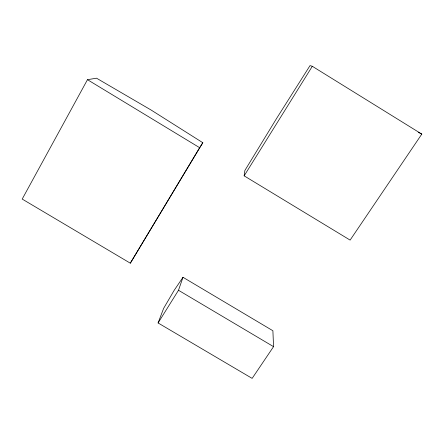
<?xml version="1.0" encoding="UTF-8"?>
<svg xmlns="http://www.w3.org/2000/svg" width="444" height="444" viewBox="0 0 444 444"><rect width="100%" height="100%" fill="white"/><g stroke="black" fill="none" stroke-linecap="round" stroke-linejoin="round"><path stroke-width="0.67" d="M244.145 175.846L244.894 170.429L276.69 118.293L310.017 65.612L312.315 66.295L421.8 134.105L350.116 240.099L244.145 175.846L312.315 66.295M158.086 322.96L178.494 290.276L182.995 277.295L272.894 330.741L273.548 346.653L252.142 378.388L158.086 322.96L163.631 308.375L174.237 290.226L182.995 277.295M87.474 79.681L22.2 199.073L130.314 263.187L202.814 142.707L151.043 109.99L96.531 78.194L87.474 79.681L199.628 147.686L202.814 142.707M130.314 263.187L199.628 147.686M418.215 132.251L421.8 134.105M178.494 290.276L273.548 346.653"/></g></svg>
